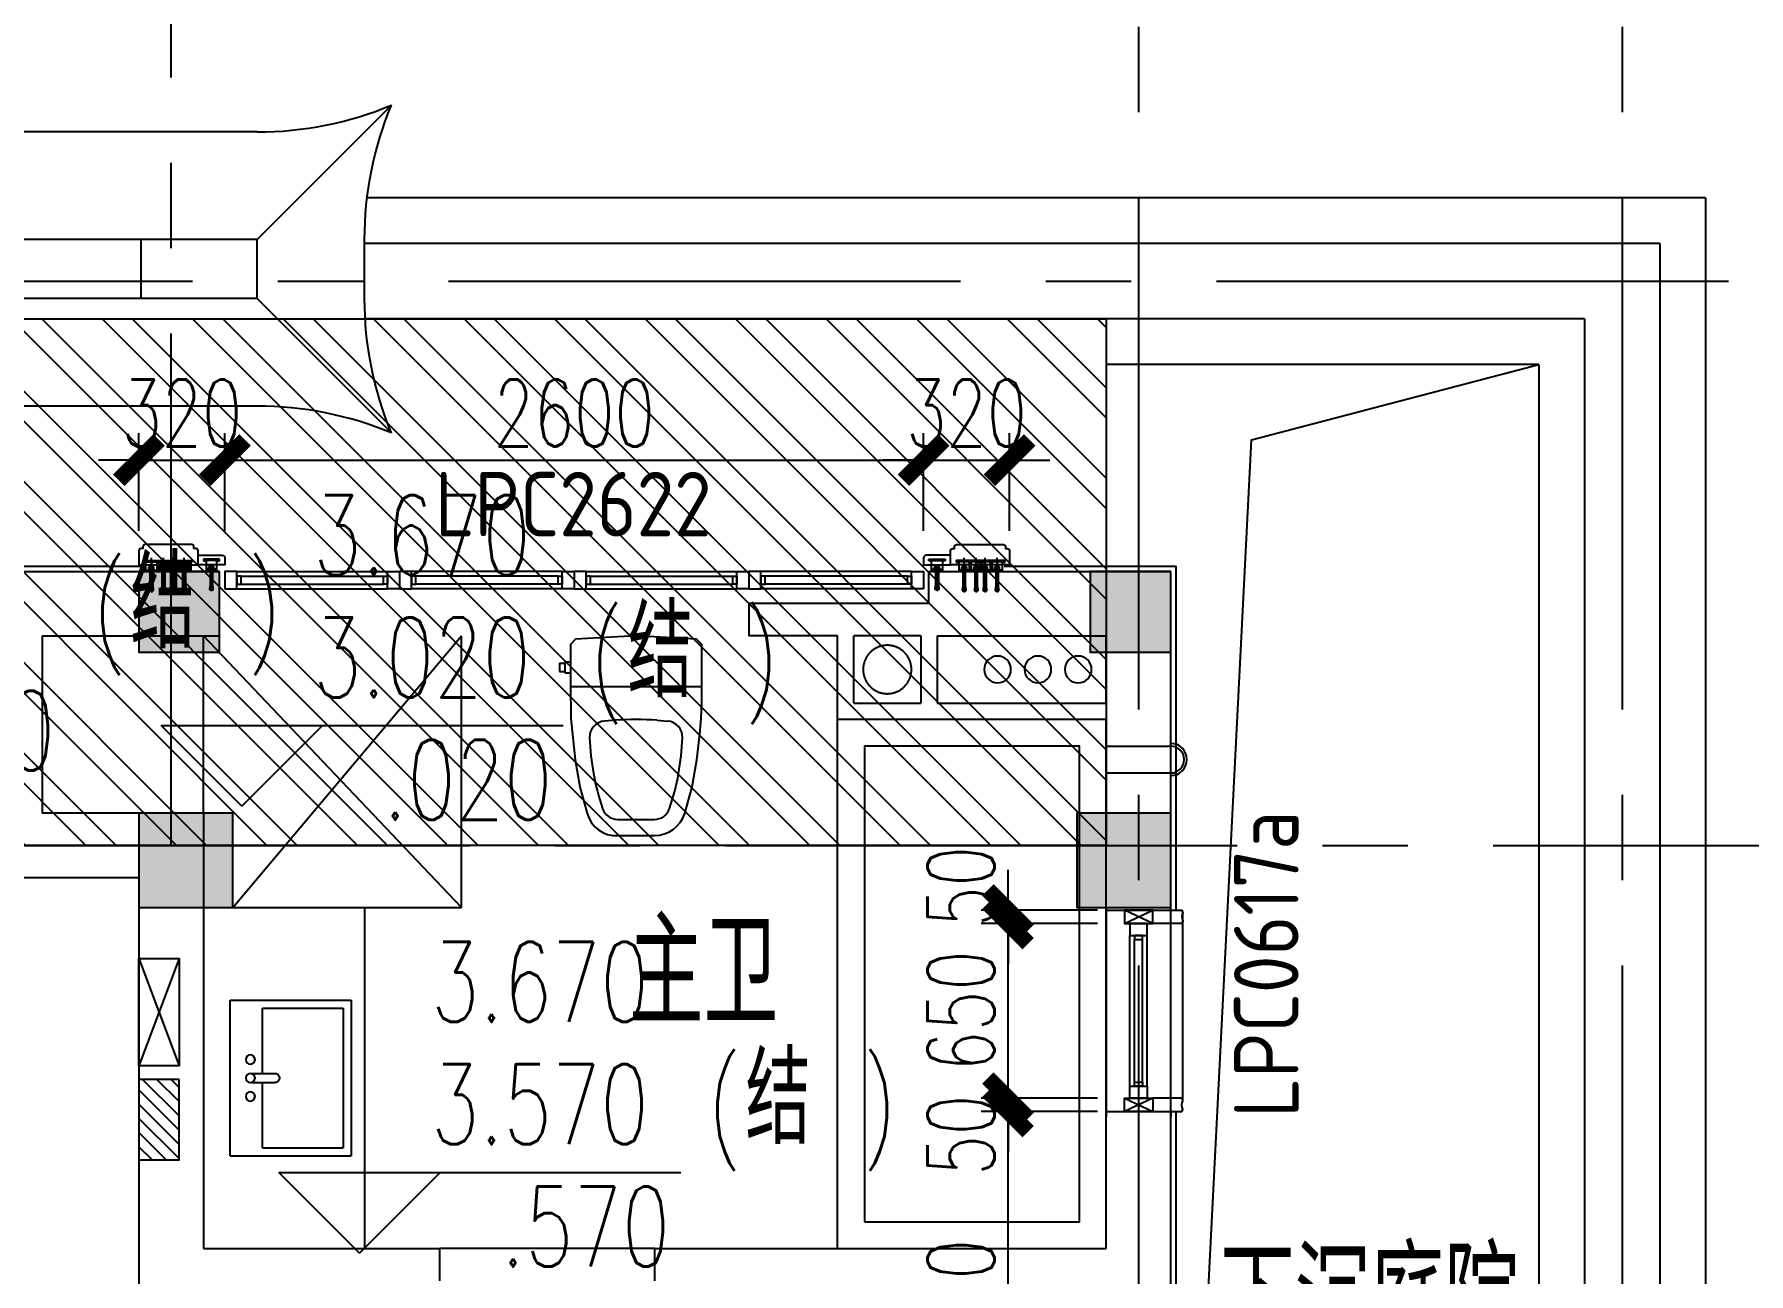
# Model space of a CAD drawing. Extents: x 296441 to 853063, y 459050 to 1117990.
# Drawn here: x 662189 to 668569, y 658476 to 663088 of the extents above; entities that cross this region are included whole.
import ezdxf
from ezdxf.enums import TextEntityAlignment as Align

# ---------------------------------------------------------------- set-up
doc = ezdxf.new("R2010")
doc.units = 0
doc.header["$LTSCALE"] = 1000
for name, pattern in [('14-GRID$0$CENTER2', [28.575, 19.05, -3.175, 3.175, -3.175]), ('5-GRID$0$CENTER2', [28.575, 19.05, -3.175, 3.175, -3.175]), ('CENTER', [50.8, 31.75, -6.35, 6.35, -6.35]), ('DASH', [0.35, 0.25, -0.1]), ('DOTE', [2.42, 2, -0.2, 0.02, -0.2]), ('E4-FL02$0$HIDDEN2', [4.7625, 3.175, -1.5875])]:
    doc.linetypes.add(name, pattern=pattern)
for name, color, linetype in [('0-COL-H1', 170, 'Continuous'), ('14-GRID$0$G-GRID', 9, '14-GRID$0$CENTER2'), ('5-GRID$0$G-GRID', 8, '5-GRID$0$CENTER2'), ('5PJ(配件)', 13, 'Continuous'), ('8XX(虚线)', 8, 'DASH'), ('D-TEXT-FL01-mi$0$A-WIND-IDEN', 33, 'Continuous'), ('DIM_ELEV', 3, 'Continuous'), ('DZ-TEXT-FL01$0$A-ROOM-IDEN', 4, 'Continuous'), ('E4-FL02$0$A-EQPM', 152, 'Continuous'), ('E4-FL02$0$A-FIXT', 162, 'Continuous'), ('E4-FL02$0$A-FLOR', 23, 'Continuous'), ('E4-FL02$0$A-HOLE', 211, 'Continuous'), ('E4-FL02$0$A-HOLE-ELEC', 224, 'Continuous'), ('E4-FL02$0$A-HOLE-MECH', 222, 'Continuous'), ('E4-FL02$0$A-OVLK', 140, 'Continuous'), ('E4-FL02$0$A-PLUM', 4, 'Continuous'), ('E4-FL02$0$A-SECT-WIND', 155, 'Continuous'), ('E4-FL02$0$A-SECT-WOOD', 17, 'Continuous'), ('E4-FL02$0$A-WALL-FNSH', 6, 'Continuous'), ('E4-FL02$0$AUDIT_I_171201172723-2', 140, 'Continuous'), ('E4-FL02$0$E-CHCK', 50, 'Continuous'), ('E4-FL02$0$G-XREF', 2, 'Continuous'), ('menchuangtao1$0$A-DETL-STONE', 42, 'Continuous'), ('menchuangtao1$0$A-WALL', 1, 'Continuous'), ('menchuangtao1$0$A_CUR_FRAME', 112, 'Continuous'), ('mentouS-2-RF$0$A-OVLK', 140, 'Continuous'), ('PUB_DIM', 3, 'Continuous'), ('PUB_TEXT', 7, 'Continuous'), ('WALL', 242, 'Continuous'), ('ZT0_默认图层-----PM、LM、DY、JD', 7, 'Continuous'), ('ZT1_Dim---标注---PM、LM、DY、JD', 252, 'Continuous'), ('ZT3_型材--铝断面-------------JD', 6, 'Continuous'), ('ZT3_辅材--五金件-------------JD', 13, 'Continuous'), ('卫生间降板', 251, 'Continuous')]:
    doc.layers.add(name, color=color, linetype=linetype)
doc.layers.add('mentouS-2-RF$0$A-ANNO-NPLT', color=215, linetype='Continuous', plot=False)
doc.styles.add('_TCH_DIM', font='SIMPLEX', dxfattribs={"bigfont": 'GBCBIG'})
doc.styles.add('mentouS-2-RF$0$CIVL-APMT TABLE$0$$0$GOA_03_黑体_1.00', font='simhei.ttf')
doc.styles.get("Standard").update_dxf_attribs({"font": 'gbenor.shx', "bigfont": 'gbcbig.shx'})
doc.styles.add('ZT-DIMSTYLE', font='ROMANS.shx', dxfattribs={"width": 0.7, "bigfont": 'CHINESE.shx'})
doc.styles.add('ZT_文字标注', font='ROMANS.shx', dxfattribs={"width": 0.7, "bigfont": '@1chinese.shx'})
doc.dimstyles.new('ZT-DIM100', dxfattribs={"dimscale": 100, "dimtxt": 2.5, "dimasz": 1.5, "dimexe": 1, "dimexo": 1, "dimgap": 0.5, "dimtad": 1, "dimdec": 0, "dimdsep": 46, "dimtxsty": 'ZT-DIMSTYLE', "dimblk": 'ARCHTICK', "dimcen": 2.5, "dimclrd": 175, "dimclre": 175, "dimclrt": 7, "dimazin": 2, "dimtfac": 1, "dimtix": 1, "dimtmove": 2, "dimatfit": 3, "dimfxl": 0, "dimarcsym": 0})

# ---------------------------------------------------------------- blocks, each defined once
blk = doc.blocks.new('HER32')
at = {"layer": 'DIM_ELEV'}
for p, q in [((854506.2, -556067.7), (854206.2, -555767.7)), ((854206.2, -555767.7), (855702.2, -555767.7)), ((854506.2, -556067.7), (854806.2, -555767.7)), ((854944.7, -557730.2), (854644.7, -557430.2)), ((854644.7, -557430.2), (856140.7, -557430.2)), ((854944.7, -557730.2), (855244.7, -557430.2))]:
    blk.add_line(p, q, dxfattribs=at)
at = {"layer": 'D-TEXT-FL01-mi$0$A-WIND-IDEN', "color": 2}
blk.add_text('LPC2622', height=240, dxfattribs=at).set_placement((855225.2, -555063.6))
blk.add_text('LPC0617a', height=240, rotation=90, dxfattribs=at).set_placement((858438.8, -557225.6))
at = {"layer": 'DZ-TEXT-FL01$0$A-ROOM-IDEN'}
for s, p in [('主卫', (855947.1, -556879.7)), ('下沉庭院', (858147.1, -558102.2))]:
    blk.add_text(s, height=385.82, dxfattribs=at).set_placement(p)
at = {"layer": 'PUB_TEXT', "style": '_TCH_DIM', "width": 0.705882}
for s, p in [('3.670', (854772.2, -555207.7)), ('(', (853952, -555480.2)), (')', (854527.7, -555480.2)), ('(', (855802.2, -555662.7)), (')', (856377.9, -555662.7)), ('3.020', (854772.2, -555662.7)), ('.020', (853182, -555935.2)), ('.020', (855032.2, -556117.7)), ('3.670', (855210.7, -556870.2)), ('(', (856240.7, -557325.2)), (')', (856816.5, -557325.2)), ('3.570', (855210.7, -557325.2)), ('.570', (855470.7, -557780.2))]:
    blk.add_text(s, height=297.5, dxfattribs=at).set_placement(p)
at = {"layer": 'PUB_TEXT', "style": '_TCH_DIM'}
for p in [(854092, -555480.2), (855942.2, -555662.7), (856380.7, -557325.2)]:
    blk.add_text('结', height=337.6, dxfattribs=at).set_placement(p)
blk = doc.blocks.new('mentouS-2-RF$0$YQB01222879')
at = {"layer": 'mentouS-2-RF$0$A-ANNO-NPLT'}
for p, q in [((0, 100), (0, -100)), ((-100, 0), (100, 0))]:
    blk.add_line(p, q, dxfattribs=at)
blk.add_circle((0, 0), 100, dxfattribs=at)
blk = doc.blocks.new('mentouS-2-RF$0$21xxxx')
at = {"layer": 'mentouS-2-RF$0$A-OVLK'}
for p, q in [((7830, -7135), (8330, -7635)), ((11370, -7135), (10870, -7635)), ((8328.6, -7235), (10871.5, -7235)), ((11270, -7235), (11270, -7235)), ((8330, -7635), (10870, -7635)), ((8330, -7635), (8330, -7855)), ((8761.3, -7635), (8761.3, -7855)), ((10438.8, -7635), (10438.8, -7855)), ((10870, -7635), (10870, -7855)), ((7830, -8355), (8330, -7855)), ((8330, -7855), (10870, -7855)), ((11370, -8355), (10870, -7855)), ((8328.6, -8255), (10871.5, -8255))]:
    blk.add_line(p, q, dxfattribs=at)
for points in [[(7830, -7135, -0.09902), (7930, -7635), (7930, -7855, -0.09902), (7830, -8355, 4.782625)], [(11370, -7135, 0.09902), (11270, -7635), (11270, -7855, 0.09902), (11370, -8355, -4.782625)]]:
    blk.add_lwpolyline(points, format="xyb", dxfattribs=at)
for centre, start, end in [((8330, -5935), 247.38014, 270), ((10870, -5935), 270, 292.61986), ((8330, -9555), 90, 112.61986), ((10870, -9555), 67.38014, 90)]:
    blk.add_arc(centre, 1300, start, end, dxfattribs=at)
blk = doc.blocks.new('mentouS-2-RF')
at = {"xscale": -1}
blk.add_blockref('mentouS-2-RF$0$21xxxx', (9600, 7680), dxfattribs=at)
at = {"layer": 'mentouS-2-RF$0$A-ANNO-NPLT', "xscale": -1}
blk.add_blockref('mentouS-2-RF$0$YQB01222879', (0, 0), dxfattribs=at)
at = {"layer": 'mentouS-2-RF$0$A-ANNO-NPLT', "style": 'mentouS-2-RF$0$CIVL-APMT TABLE$0$$0$GOA_03_黑体_1.00', "text_generation_flag": 6}
blk.add_text('2', height=273.1, rotation=180, dxfattribs=at).set_placement((-107.7, -550.2))
blk = doc.blocks.new('E4-FL02$0$321')
for p, q in [((-284.5, -102), (-284.5, -132)), ((-284.5, -102), (-264.5, -102)), ((-264.5, -97), (-244.5, -97)), ((-264.5, -97), (-264.5, -137)), ((-284.5, -132), (-264.5, -132)), ((-264.5, -137), (-244.5, -137)), ((-244.4, -188), (244.5, -188)), ((-77.4, -314), (-117.4, -317.1)), ((77.4, -314), (117.4, -317.1)), ((-68, -683), (68, -683))]:
    blk.add_line(p, q)
blk.add_lwpolyline([(225.6, -12), (0, 0), (-225.6, -12), (-244.5, -32), (-244.5, -178), (-242.8, -307.9), (-226.5, -461), (-209.3, -562.2), (-181.8, -661, 0.35122), (-68, -743), (68, -743, 0.322645), (181.8, -661), (209.3, -562.2), (226.5, -461), (237.7, -366.2), (242.8, -307.9), (244.5, -249.4), (244.5, -32)], format="xyb", close=True)
for centre, radius, start, end in [((-112.7, -376.9), 60, 94.44124, 182.13309), ((0, -1311), 1000, 85.55876, 94.44124), ((112.7, -376.9), 60, 357.86691, 85.55876), ((766.7, -344.2), 940, 182.13309, 198.47181), ((-766.7, -344.2), 940, 341.52819, 357.86691), ((-68, -623), 60, 198.47181, 270), ((68, -623), 60, 270, 341.52819)]:
    blk.add_arc(centre, radius, start, end)
blk = doc.blocks.new('E4-FL02$0$B1 PLAN 1$0$SDFGSDFGSD')
for p, q in [((63782.4, 91478.7), (63782.4, 91028.7)), ((64362.4, 91478.7), (63782.4, 91478.7)), ((64362.4, 91478.7), (64362.4, 91028.7)), ((63812.4, 91358.7), (63812.4, 91058.7)), ((64055.2, 91358.7), (63812.4, 91358.7)), ((64055.2, 91403.7), (64055.2, 91312.3)), ((64089.5, 91403.7), (64089.5, 91312.3)), ((64332.4, 91358.7), (64089.5, 91358.7)), ((64332.4, 91358.7), (64332.4, 91058.7)), ((63812.4, 91058.7), (64332.4, 91058.7)), ((63782.4, 91028.7), (64362.4, 91028.7))]:
    blk.add_line(p, q)
for centre in [(64003.8, 91403.7), (64072.4, 91403.7), (64141, 91403.7)]:
    blk.add_circle(centre, 17.1)
blk.add_arc((64072.4, 91312.3), 17.1, 180, 0)
blk = doc.blocks.new('menchuangtao1')
at = {"layer": 'menchuangtao1$0$A-DETL-STONE'}
blk.add_lwpolyline([(-10, -52.5), (-10, -159.2, -0.471625), (-15, -162.1, -0.528396), (-19.5, -164.7, 0.241692), (-50.5, -164.7, -0.528396), (-55, -162.1, -0.471625), (-60, -159.2), (-60, -52.5)], format="xyb", close=True, dxfattribs=at)
at = {"layer": 'menchuangtao1$0$A-WALL'}
for p, q in [((-10, 120), (-10, -120)), ((-10, 120), (10, 120)), ((-10, -120), (10, -120))]:
    blk.add_line(p, q, dxfattribs=at)
at = {"layer": 'menchuangtao1$0$A_CUR_FRAME'}
for p, q in [((-60, -52.5), (-10, 52.5)), ((-60, 52.5), (-10, -52.5))]:
    blk.add_line(p, q, dxfattribs=at)
blk.add_lwpolyline([(-10, -52.5), (-10, 52.5), (-60, 52.5), (-60, -52.5)], close=True, dxfattribs=at)
blk = doc.blocks.new('*U434')
at = {"layer": 'E4-FL02$0$A-SECT-WIND'}
for p, q in [((45, 32.5), (605, 32.5)), ((60, 15), (590, 15)), ((45, -32.5), (605, -32.5)), ((60, -15), (590, -15))]:
    blk.add_line(p, q, dxfattribs=at)
at = {"layer": 'E4-FL02$0$A-SECT-WOOD'}
for points in [[(0, 32.5), (45, 32.5), (45, -32.5), (0, -32.5)], [(60, 15), (60, -15), (45, -15), (45, 15)], [(590, 15), (590, -15), (605, -15), (605, 15)], [(650, 32.5), (605, 32.5), (605, -32.5), (650, -32.5)]]:
    blk.add_lwpolyline(points, close=True, dxfattribs=at)
blk = doc.blocks.new('E4-FL02$0$qiangdian')
at = {"layer": 'E4-FL02$0$A-HOLE-ELEC'}
for points in [[(-150, 0), (-150, 400), (0, 400), (0, 0), (-150, 0)], [(0, 400), (-150, 0)], [(-150, 400), (0, 0)]]:
    blk.add_lwpolyline(points, dxfattribs=at)
blk = doc.blocks.new('E4-FL02$0$C-PLAN-FL01$0$ruodianxiang')
at = {"layer": 'E4-FL02$0$A-HOLE-ELEC'}
h = blk.add_hatch(dxfattribs=at)
h.set_pattern_fill('ANSI31', color=256, scale=300, style=0)
h.set_pattern_definition([(45, (-3606.504, -5200), (-26.5165, 26.5165), [])])
h.paths.add_polyline_path([(0, 300), (150, 300), (150, 0), (0, 0)])
blk.add_lwpolyline([(0, 300), (150, 300), (150, 0), (0, 0), (0, 300)], dxfattribs=at)
blk = doc.blocks.new('E4-FL02$0$$0$Da-PLAN-FL02$0$qiuxingfengmao')
for p, q in [((0, 100), (240, 100)), ((0, 0), (240, 0))]:
    blk.add_line(p, q)
for radius in [60, 50]:
    blk.add_arc((240, 50), radius, 270, 90)
blk = doc.blocks.new('ZT_钢膨胀螺栓_M10X95')
at = {"layer": 'ZT3_辅材--五金件-------------JD', "color": 1, "linetype": 'DOTE', "ltscale": 5}
blk.add_line((-27, 0), (82, 0), dxfattribs=at)
at = {"layer": 'ZT3_辅材--五金件-------------JD'}
for p, q in [((-17.5, 5), (-19, 3.5)), ((-19, -3.5), (-19, 3.5)), ((-13, 4.2), (-18.2, 4.2)), ((-13, 5), (-17.5, 5)), ((-17.5, 5), (-17.5, -5)), ((-16, 5), (-16, -5)), ((-14.5, 5), (-14.5, -5)), ((-13, -6.9), (-13, 6.9)), ((-4.6, 9.2), (-12.5, 9.2)), ((-4.6, 4.6), (-12.5, 4.6)), ((-4.6, -9.2), (-4.6, 9.2)), ((-2, 0.7), (-4.6, -0.2)), ((-2, 0), (-4.6, -0.9)), ((0, 5), (55, 5)), ((55, 5), (55, -5)), ((57.1, 4.1), (55, 4.1)), ((57.1, 1), (55, 1)), ((57.1, 5), (72.4, 7)), ((57.1, -5), (57.1, 5)), ((72.4, 0.4), (60.5, 0.4)), ((72.4, 7), (72.4, 0.4)), ((72.4, 6.5), (74.9, 6.9)), ((76, 5.9), (76, -5.9)), ((-17.5, -5), (-19, -3.5)), ((-13, -4.2), (-18.2, -4.2)), ((-13, -5), (-17.5, -5)), ((-4.6, -4.6), (-12.5, -4.6)), ((-4.6, -9.2), (-12.5, -9.2)), ((55, -5), (0, -5)), ((57.1, -1), (55, -1)), ((57.1, -4.1), (55, -4.1)), ((72.4, -7), (57.1, -5)), ((60.5, -0.4), (72.4, -0.4)), ((72.4, -0.4), (72.4, -7)), ((74.9, -6.9), (72.4, -6.5))]:
    blk.add_line(p, q, dxfattribs=at)
for centre, radius, start, end in [((-7.4, 6.9), 5.58, 155.5673, 204.4327), ((8.6, 0), 21.6, 167.64322, 192.35678), ((59.6, 0), 1.04, 23.57818, 336.42183), ((75, 5.9), 1, 0, 97.41201), ((-7.4, -6.9), 5.58, 155.5673, 204.4327), ((75, -5.9), 1, 262.58799, 0)]:
    blk.add_arc(centre, radius, start, end, dxfattribs=at)
at = {"layer": 'Defpoints', "color": 250, "style": 'ZT_文字标注', "width": 0.7}
for s, p in [('M10', (-9, 7.2)), ('95', (-9, -6.2))]:
    blk.add_text(s, height=1.5, rotation=90, dxfattribs=at).set_placement(p, align=Align.MIDDLE)
blk = doc.blocks.new('*U2473')
at = {"layer": 'ZT3_辅材--五金件-------------JD', "rotation": 270}
blk.add_blockref('ZT_钢膨胀螺栓_M10X95', (0, 0), dxfattribs=at)
blk = doc.blocks.new('L形挂件')
at = {"layer": '8XX(虚线)', "ltscale": 25}
h = blk.add_hatch(dxfattribs=at)
h.set_pattern_fill('AR-SAND', color=256, scale=0.05, style=0)
h.set_pattern_definition([(52.5, (-25.0006, -59.7017), (2.44707, -0.08), [0, -1.9304, 0, -2.159, 0, -2.06375]), (82.5, (-25.0006, -59.7017), (3.58413, 2.24762), [0, -1.0414, 0, -1.7399, 0, -0.66675]), (122.5, (-25.0006, -61.2638), (0.00719, 3.95496), [0, -0.635, 0, -2.286, 0, -2.9845]), (132.5, (-25.0006, -61.2638), (1.11465, 3.81778), [0, -0.3175, 0, -1.4986, 0, -1.7145])])
edge = h.paths.add_edge_path()
edge.add_line((-34, -29.7), (-41, -29.7))
edge.add_line((-41, -29.7), (-41, -59.7))
edge.add_line((-41, -59.7), (-39.5, -59.7))
edge.add_line((-39.5, -59.7), (-39.5, -40.9))
edge.add_arc((-38.3, -40.9), 1.2, 90, 180, ccw=False)
edge.add_line((-38.3, -39.7), (-34, -39.7))
edge.add_line((-34, -39.7), (-34, -29.7))
edge = h.paths.add_edge_path()
edge.add_line((-41, -89.7), (-34, -89.7))
edge.add_line((-34, -89.7), (-34, -79.7))
edge.add_line((-34, -79.7), (-38.3, -79.7))
edge.add_arc((-38.3, -78.5), 1.2, -180, -90, ccw=False)
edge.add_line((-39.5, -78.5), (-39.5, -59.7))
edge.add_line((-39.5, -59.7), (-41, -59.7))
edge.add_line((-41, -59.7), (-41, -89.7))
h = blk.add_hatch(dxfattribs=at)
h.set_pattern_fill('AR-SAND', color=256, scale=0.05, angle=180, style=0)
h.set_pattern_definition([(52.5, (-25.0006, -104.7017), (2.44707, -0.08), [0, -1.9304, 0, -2.159, 0, -2.06375]), (82.5, (-25.0006, -104.7017), (3.58413, 2.24762), [0, -1.0414, 0, -1.7399, 0, -0.66675]), (122.5, (-25.0006, -106.2638), (0.00719, 3.95496), [0, -0.635, 0, -2.286, 0, -2.9845]), (132.5, (-25.0006, -106.2638), (1.11465, 3.81778), [0, -0.3175, 0, -1.4986, 0, -1.7145])])
edge = h.paths.add_edge_path()
edge.add_line((-41, -134.7), (-34, -134.7))
edge.add_line((-34, -134.7), (-34, -124.7))
edge.add_line((-34, -124.7), (-38.3, -124.7))
edge.add_arc((-38.3, -123.5), 1.2, -180, -90, ccw=False)
edge.add_line((-39.5, -123.5), (-39.5, -104.7))
edge.add_line((-39.5, -104.7), (-41, -104.7))
edge.add_line((-41, -104.7), (-41, -134.7))
edge = h.paths.add_edge_path()
edge.add_line((-34, -74.7), (-41, -74.7))
edge.add_line((-41, -74.7), (-41, -104.7))
edge.add_line((-41, -104.7), (-39.5, -104.7))
edge.add_line((-39.5, -104.7), (-39.5, -85.9))
edge.add_arc((-38.3, -85.9), 1.2, 90, 180, ccw=False)
edge.add_line((-38.3, -84.7), (-34, -84.7))
edge.add_line((-34, -84.7), (-34, -74.7))
at = {"color": 1, "linetype": 'CENTER', "ltscale": 10}
for p, q in [((40, -59.7), (-50, -59.7)), ((40, -59.7), (-50, -59.7)), ((40, -104.7), (-50, -104.7)), ((40, -104.7), (-50, -104.7))]:
    blk.add_line(p, q, dxfattribs=at)
at = {"color": 8}
for p, q in [((-41, -29.7), (-34, -29.7)), ((-41, -74.7), (-34, -74.7))]:
    blk.add_line(p, q, dxfattribs=at)
at = {"layer": '5PJ(配件)'}
for p, q in [((-4, -79.7), (-4, -39.7)), ((-39.5, -110.9), (-39.5, -85.9)), ((-39.5, -123.5), (-39.5, -110.9)), ((-38.3, -84.7), (-25, -84.7)), ((-25, -124.7), (-38.3, -124.7)), ((-35.5, -124.7), (-35.5, -84.7))]:
    blk.add_line(p, q, dxfattribs=at)
for points in [[(-25, -39.7), (0, -39.7)], [(0, -40.1), (0, -79.7), (-25, -79.7)], [(-25, -84.7), (0, -84.7), (0, -124.7)], [(0, -124.7), (-25, -124.7)]]:
    blk.add_lwpolyline(points, dxfattribs=at)
for centre, start, end in [((-38.3, -85.9), 90, 180), ((-38.3, -123.5), 180, 270)]:
    blk.add_arc(centre, 1.2, start, end, dxfattribs=at)
at = {"layer": '8XX(虚线)', "ltscale": 25}
for p, q in [((-41, -89.7), (-41, -29.7)), ((-34, -29.7), (-34, -39.7)), ((-41, -134.7), (-41, -74.7)), ((-34, -89.7), (-41, -89.7)), ((-34, -74.7), (-34, -84.7)), ((-34, -79.7), (-34, -89.7)), ((-34, -124.7), (-34, -134.7)), ((-34, -134.7), (-41, -134.7))]:
    blk.add_line(p, q, dxfattribs=at)
at = {"layer": '8XX(虚线)', "linetype": 'Continuous', "ltscale": 25}
for p, q in [((-39.5, -65.9), (-39.5, -40.9)), ((-38.3, -39.7), (-25, -39.7)), ((-35.5, -79.7), (-35.5, -39.7)), ((-39.5, -78.5), (-39.5, -65.9)), ((-25, -79.7), (-38.3, -79.7))]:
    blk.add_line(p, q, dxfattribs=at)
at = {"layer": '8XX(虚线)', "linetype": 'DASH', "ltscale": 25}
blk.add_line((-4, -124.7), (-4, -84.7), dxfattribs=at)
for centre, start, end in [((-38.3, -40.9), 90, 180), ((-38.3, -78.5), 180, 270)]:
    blk.add_arc(centre, 1.2, start, end, dxfattribs=at)
at = {"layer": 'ZT3_辅材--五金件-------------JD', "rotation": 90}
for p in [(-4, -59.7), (-4, -104.7)]:
    blk.add_blockref('*U2473', p, dxfattribs=at)
blk = doc.blocks.new('20180521.08271243')
at = {"layer": '8XX(虚线)', "ltscale": 25}
h = blk.add_hatch(dxfattribs=at)
h.set_pattern_fill('AR-SAND', color=256, scale=0.05, angle=360, style=0)
h.set_pattern_definition([(232.5, (-292719.11, -161804.6666), (-2.447066187, 0.080001565), [0, -1.9304, 0, -2.159, 0, -2.06375]), (262.5, (-292719.11, -161804.6666), (-3.584125503, -2.247616416), [0, -1.0414, 0, -1.7399, 0, -0.66675]), (302.5, (-292719.11, -161803.1045), (-0.007185923, -3.954961851), [0, -0.635, 0, -2.286, 0, -2.9845]), (312.5, (-292719.11, -161803.1045), (-1.114646616, -3.817782262), [0, -0.3175, 0, -1.4986, 0, -1.7145])])
edge = h.paths.add_edge_path()
edge.add_line((30, 36), (30, 29))
edge.add_line((30, 29), (20, 29))
edge.add_line((20, 29), (20, 33.3))
edge.add_arc((18.8, 33.3), 1.2, 360, 450)
edge.add_line((18.8, 34.5), (0, 34.5))
edge.add_line((0, 34.5), (0, 36))
edge.add_line((0, 36), (30, 36))
edge = h.paths.add_edge_path()
edge.add_line((-30, 29), (-30, 36))
edge.add_line((-30, 36), (0, 36))
edge.add_line((0, 36), (0, 34.5))
edge.add_line((0, 34.5), (-18.8, 34.5))
edge.add_arc((-18.8, 33.3), 1.2, 90, 180)
edge.add_line((-20, 33.3), (-20, 29))
edge.add_line((-20, 29), (-30, 29))
at = {"color": 8}
blk.add_line((-30, 36, 0), (-30, 29, 0), dxfattribs=at)
at = {"color": 1, "linetype": 'CENTER', "ltscale": 10}
blk.add_line((0, -50), (0, 9.5), dxfattribs=at)
blk.add_line((0, -50), (0, 9.5), dxfattribs=at)
at = {"layer": '5PJ(配件)'}
for p, q in [((-20, 33.3, 0), (-20, 30, 0)), ((20, 30.5, 0), (-20, 30.5, 0)), ((6.2, 34.5, 0), (-18.8, 34.5, 0)), ((18.8, 34.5, 0), (6.2, 34.5, 0)), ((20, 30, 0), (20, 33.3, 0)), ((20, -2), (-20, -2)), ((20, -6), (-20, -6))]:
    blk.add_line(p, q, dxfattribs=at)
for points in [[(-20, 30), (-20, -10), (20, -10)], [(20, -10), (20, 30)]]:
    blk.add_lwpolyline(points, dxfattribs=at)
for centre, start, end in [((-18.8, 33.3, 0), 90, 180), ((18.8, 33.3, 0), 0, 90)]:
    blk.add_arc(centre, 1.2, start, end, dxfattribs=at)
at = {"layer": '8XX(虚线)', "ltscale": 25}
for p, q in [((30, 36, 0), (-30, 36, 0)), ((-30, 29, 0), (-20, 29, 0)), ((-25, 29, 0), (-20, 29, 0)), ((20, 29, 0), (30, 29, 0)), ((30, 29, 0), (30, 36, 0))]:
    blk.add_line(p, q, dxfattribs=at)
at = {"layer": 'ZT3_辅材--五金件-------------JD'}
for p, q in [((-9.2, 2.6), (-9.2, 7.5)), ((9.2, 2.6), (-9.2, 2.6)), ((6.9, 8), (-6.9, 8)), ((-5, 8), (-5, 9.5)), ((-5, 9.5), (5, 9.5)), ((-4.6, 2.6), (-4.6, 7.5)), ((-4.3, 8), (-4.3, 9.5)), ((-0.7, 0), (0.2, 2.6)), ((0, 0), (0.9, 2.6)), ((4.2, 8), (4.2, 9.5)), ((4.6, 2.6), (4.6, 7.5)), ((5, 8), (5, 9.5)), ((9.2, 2.6), (9.2, 7.5)), ((-5, -59.1), (-7, -74.4)), ((-5, -2), (-5, -57)), ((-5, -57), (5, -57)), ((5, -59.1), (-5, -59.1)), ((-4.1, -59.1), (-4.1, -57)), ((-1, -59.1), (-1, -57)), ((-0.4, -74.4), (-0.4, -62.5)), ((0.4, -62.5), (0.4, -74.4)), ((1, -59.1), (1, -57)), ((4.1, -59.1), (4.1, -57)), ((5, -57), (5, -2)), ((7, -74.4), (5, -59.1)), ((-7, -74.4), (-0.4, -74.4)), ((-6.5, -74.4), (-6.9, -76.9)), ((-5.9, -78), (5.9, -78)), ((0.4, -74.4), (7, -74.4)), ((6.9, -76.9), (6.5, -74.4))]:
    blk.add_line(p, q, dxfattribs=at)
at = {"layer": 'ZT3_辅材--五金件-------------JD', "color": 1, "linetype": 'DOTE', "ltscale": 5}
blk.add_line((0, 9.5), (0, -84), dxfattribs=at)
at = {"layer": 'ZT3_辅材--五金件-------------JD'}
for centre, radius, start, end in [((-6.9, 2.4), 5.58, 65.5673, 114.4327), ((0, -13.6), 21.6, 77.64322, 102.35678), ((6.9, 2.4), 5.58, 65.5673, 114.4327), ((0, -61.6), 1.04, 293.57817, 246.42182), ((-5.9, -77), 1, 172.58799, 270), ((5.9, -77), 1, 270, 7.41201)]:
    blk.add_arc(centre, radius, start, end, dxfattribs=at)
at = {"layer": 'Defpoints', "color": 250, "style": 'ZT_文字标注', "text_generation_flag": 4, "width": 0.7}
for s, p in [('M10', (-7.2, 7)), ('95', (6.2, 7))]:
    blk.add_text(s, height=1.5, rotation=180, dxfattribs=at).set_placement(p, align=Align.MIDDLE)
blk = doc.blocks.new('20191017190147')
at = {"layer": 'ZT3_型材--铝断面-------------JD', "ltscale": 0.02}
blk.add_lwpolyline([(-80, -25), (-80, -77, -0.414214), (-88, -85), (-95, -85), (-95, -92, -0.414214), (-103, -100), (-245, -100), (-277, -100, -0.414214), (-285, -92), (-285, -85), (-292, -85, -0.414214), (-300, -77), (-300, -25), (-80, -25)], format="xyb", dxfattribs=at)
at = {"layer": 'ZT3_型材--铝断面-------------JD', "ltscale": 0.02, "elevation": 0}
blk.add_lwpolyline([(-80, -25), (-80, -60), (10, -60, 0.414214), (20, -50), (20, -25)], format="xyb", close=True, dxfattribs=at)
at = {"layer": 'ZT0_默认图层-----PM、LM、DY、JD', "ltscale": 10, "xscale": -1, "rotation": 180}
blk.add_blockref('20180521.08271243', (-30, -10), dxfattribs=at)
at = {"layer": 'ZT1_Dim---标注---PM、LM、DY、JD', "ltscale": 10, "xscale": -1, "rotation": 270}
for p in [(-148.9, 0), (-71.5, 0)]:
    blk.add_blockref('L形挂件', p, dxfattribs=at)
blk = doc.blocks.new('EWRV')
at = {"layer": '卫生间降板'}
h = blk.add_hatch(dxfattribs=at)
h.set_pattern_fill('ANSI32', color=256, scale=50)
h.set_pattern_definition([(45, (238651.85, 796433.67), (-168.379802, 168.379802), []), (45, (238764.1, 796433.67), (-168.379802, 168.379802), [])])
h.paths.add_polyline_path([(1752361.8, 631053.7), (1744821.8, 631053.7), (1744821.8, 629093.7), (1752361.8, 629093.7)])
at = {"layer": '5-GRID$0$G-GRID'}
blk.add_lwpolyline([(1752361.8, 631053.7), (1744821.8, 631053.7), (1744821.8, 629093.7), (1752361.8, 629093.7)], close=True, dxfattribs=at)
at = {"layer": 'E4-FL02$0$A-EQPM', "linetype": 'E4-FL02$0$HIDDEN2'}
blk.add_circle((1745636.8, 629748.7), 90, dxfattribs=at)
at = {"layer": 'E4-FL02$0$A-FIXT'}
for p, q in [((1747221.8, 628863.7), (1747221.8, 629873.7)), ((1747221.8, 628863.7), (1748181.8, 629873.7)), ((1748071.8, 628863.7), (1747221.8, 629873.7)), ((1748181.8, 629213.7), (1748181.8, 629873.7)), ((1745821.8, 627593.7), (1745821.8, 629563.7)), ((1748421.8, 628863.7), (1747221.8, 628863.7)), ((1747581.8, 628863.7), (1747581.8, 627593.7))]:
    blk.add_line(p, q, dxfattribs=at)
blk.add_lwpolyline([(1745721.8, 627693.7), (1744921.8, 627693.7), (1744921.8, 629463.7), (1745721.8, 629463.7)], close=True, dxfattribs=at)
at = {"layer": 'E4-FL02$0$A-FLOR'}
blk.add_line((1746501.8, 627593.7), (1747301.8, 627593.7), dxfattribs=at)
at = {"layer": 'E4-FL02$0$A-OVLK'}
for p, q in [((1744821.8, 628863.7), (1744821.8, 628093.7)), ((1744536.8, 628145.6), (1744536.8, 628845.6))]:
    blk.add_line(p, q, dxfattribs=at)
at = {"layer": 'E4-FL02$0$A-PLUM'}
for centre in [(1744926.5, 629748.7), (1745076.5, 629748.7), (1745226.5, 629748.7)]:
    blk.add_circle(centre, 50, dxfattribs=at)
at = {"layer": 'E4-FL02$0$A-WALL-FNSH'}
for p, q in [((1744561.8, 628853.7), (1744561.8, 630133.7)), ((1745201.8, 630133.7), (1744561.8, 630133.7)), ((1749041.8, 630133.7), (1748401.8, 630133.7)), ((1744561.8, 626553.7), (1744561.8, 628103.7))]:
    blk.add_line(p, q, dxfattribs=at)
at = {"layer": 'WALL'}
for p, q in [((1745481.8, 630113.7), (1744581.8, 630113.7)), ((1744581.8, 629593.7), (1744581.8, 630113.7)), ((1745481.8, 629993.7), (1745481.8, 630113.7)), ((1745481.8, 630113.7), (1745481.8, 630113.7)), ((1748501.8, 630113.7), (1748121.8, 630113.7)), ((1748121.8, 629873.7), (1748121.8, 630113.7)), ((1749021.8, 630113.7), (1748501.8, 630113.7)), ((1745481.8, 629993.7), (1745791.8, 629993.7)), ((1745791.8, 629993.7), (1746151.8, 629993.7)), ((1746151.8, 629993.7), (1746151.8, 629873.7)), ((1745451.8, 629873.7), (1744821.8, 629873.7)), ((1744821.8, 629623.7), (1744821.8, 629873.7)), ((1745451.8, 629873.7), (1745451.8, 629623.7)), ((1745511.8, 629873.7), (1745511.8, 629623.7)), ((1745511.8, 629873.7), (1745761.8, 629873.7)), ((1745761.8, 629623.7), (1745761.8, 629873.7)), ((1745821.8, 629563.7), (1745821.8, 629873.7)), ((1745821.8, 629873.7), (1746151.8, 629873.7)), ((1748781.8, 629873.7), (1748121.8, 629873.7)), ((1748781.8, 629873.7), (1748531.8, 629873.7)), ((1748781.8, 629873.7), (1748781.8, 629213.7)), ((1745451.8, 629623.7), (1744821.8, 629623.7)), ((1745761.8, 629623.7), (1745511.8, 629623.7)), ((1744581.8, 627533.7), (1744581.8, 629593.7)), ((1744821.8, 627593.7), (1744821.8, 629563.7)), ((1745481.8, 629563.7), (1744821.8, 629563.7)), ((1745821.8, 629563.7), (1745481.8, 629563.7)), ((1748181.8, 629213.7), (1748781.8, 629213.7)), ((1748181.8, 629213.7), (1748181.8, 627593.7)), ((1748531.8, 629213.7), (1748781.8, 629213.7)), ((1748421.8, 628973.7), (1748501.8, 628973.7)), ((1748421.8, 628973.7), (1748421.8, 627533.7)), ((1748501.8, 628973.7), (1748901.8, 628973.7)), ((1746501.8, 627593.7), (1744821.8, 627593.7)), ((1746501.8, 627473.7), (1746501.8, 627593.7)), ((1748181.8, 627593.7), (1747301.8, 627593.7)), ((1747301.8, 627473.7), (1747301.8, 627593.7)), ((1744581.8, 626553.7), (1744581.8, 627533.7)), ((1748421.8, 627533.7), (1748421.8, 627373.7))]:
    blk.add_line(p, q, dxfattribs=at)
at = {"ltscale": 20, "xscale": -1, "rotation": 180}
blk.add_blockref('20191017190147', (1745481.8, 630113.7), dxfattribs=at)
at = {"ltscale": 20, "rotation": 180}
blk.add_blockref('20191017190147', (1748121.8, 630113.7, 0), dxfattribs=at)
at = {"extrusion": (0, 0, -1), "zscale": -1, "rotation": 90}
blk.add_blockref('*U434', (-1744701.8, 628153.7), dxfattribs=at)
at = {"layer": 'E4-FL02$0$A-FIXT', "extrusion": (0, 0, -1), "zscale": -1}
blk.add_blockref('E4-FL02$0$321', (-1746571.8, 629873.7), dxfattribs=at)
at = {"layer": 'E4-FL02$0$A-FIXT', "rotation": 270}
blk.add_blockref('E4-FL02$0$B1 PLAN 1$0$SDFGSDFGSD', (1656603.1, 692301.1), dxfattribs=at)
at = {"layer": 'E4-FL02$0$A-HOLE-ELEC'}
blk.add_blockref('E4-FL02$0$C-PLAN-FL01$0$ruodianxiang', (1748271.8, 627923.7), dxfattribs=at)
at = {"layer": 'E4-FL02$0$A-HOLE-MECH', "extrusion": (0, 0, -1), "zscale": -1}
blk.add_blockref('E4-FL02$0$$0$Da-PLAN-FL02$0$qiuxingfengmao', (-1744821.8, 629363.7), dxfattribs=at)
at = {"layer": 'E4-FL02$0$E-CHCK', "extrusion": (0, 0, -1), "zscale": -1}
blk.add_blockref('E4-FL02$0$qiangdian', (-1748271.8, 628273.7), dxfattribs=at)
at = {"layer": 'E4-FL02$0$G-XREF'}
for name, p, rotation in [('mentouS-2-RF', (1749251.8, 631173.7), 180), ('*U434', (1746801.8, 630081.2), 180), ('*U434', (1748101.8, 630081.2), 180), ('menchuangtao1', (1744701.8, 628093.7), 270)]:
    blk.add_blockref(name, p, dxfattribs=dict(at, rotation=rotation))
at = {"layer": 'E4-FL02$0$G-XREF', "extrusion": (0, 0, -1), "zscale": -1}
for name, p, rotation in [('*U434', (-1745501.8, 630081.2), 180), ('*U434', (-1746801.8, 630081.2), 180), ('menchuangtao1', (-1744701.8, 628863.7), 90)]:
    blk.add_blockref(name, p, dxfattribs=dict(at, rotation=rotation))
blk = doc.blocks.new('_ArchTick')
at = {"color": 0, "linetype": 'ByBlock', "const_width": 0.4}
blk.add_lwpolyline([(-0.5, -0.5), (0.5, 0.5)], dxfattribs=at)
blk = doc.blocks.new('*D1142')
at = {"layer": 'Defpoints', "color": 0, "ltscale": 1000, "transparency": 16777216}
for p in [(665812.8, 659829.5), (666246, 659829.5), (666246, 659779.5)]:
    blk.add_point(p, dxfattribs=at)
at = {"layer": 'ZT1_Dim---标注---PM、LM、DY、JD', "color": 175, "linetype": 'ByBlock', "lineweight": -2, "ltscale": 1000, "transparency": 16777216}
for p, q in [((665812.8, 659829.5), (665812.8, 659979.5)), ((666146, 659829.5), (665712.8, 659829.5)), ((665812.8, 659779.5), (665812.8, 659829.5)), ((666146, 659779.5), (665712.8, 659779.5)), ((665812.8, 659779.5), (665812.8, 659629.5))]:
    blk.add_line(p, q, dxfattribs=at)
at = {"layer": 'ZT1_Dim---标注---PM、LM、DY、JD', "color": 175, "lineweight": -2, "ltscale": 1000, "transparency": 16777216, "xscale": 150, "yscale": 150, "zscale": 150}
for p, rotation in [((665812.8, 659829.5), 270), ((665812.8, 659779.5), 90)]:
    blk.add_blockref('_ArchTick', p, dxfattribs=dict(at, rotation=rotation))
at = {"layer": 'ZT1_Dim---标注---PM、LM、DY、JD', "color": 7, "ltscale": 1000, "transparency": 16777216, "insert": (665637.8, 659917), "char_height": 250, "attachment_point": 5, "rotation": 90, "style": 'ZT-DIMSTYLE'}
blk.add_mtext('50', dxfattribs=at)
blk = doc.blocks.new('*D1143')
at = {"layer": 'Defpoints', "color": 0, "ltscale": 1000, "transparency": 16777216}
for p in [(665812.8, 659779.5), (666246, 659779.5), (666246, 659129.5)]:
    blk.add_point(p, dxfattribs=at)
at = {"layer": 'ZT1_Dim---标注---PM、LM、DY、JD', "color": 175, "linetype": 'ByBlock', "lineweight": -2, "ltscale": 1000, "transparency": 16777216}
for p, q in [((666146, 659779.5), (665712.8, 659779.5)), ((665812.8, 659129.5), (665812.8, 659779.5)), ((666146, 659129.5), (665712.8, 659129.5))]:
    blk.add_line(p, q, dxfattribs=at)
at = {"layer": 'ZT1_Dim---标注---PM、LM、DY、JD', "color": 175, "lineweight": -2, "ltscale": 1000, "transparency": 16777216, "xscale": 150, "yscale": 150, "zscale": 150}
for p, rotation in [((665812.8, 659779.5), 90), ((665812.8, 659129.5), 270)]:
    blk.add_blockref('_ArchTick', p, dxfattribs=dict(at, rotation=rotation))
at = {"layer": 'ZT1_Dim---标注---PM、LM、DY、JD', "color": 7, "ltscale": 1000, "transparency": 16777216, "insert": (665637.8, 659454.5), "char_height": 250, "attachment_point": 5, "rotation": 90, "style": 'ZT-DIMSTYLE'}
blk.add_mtext('650', dxfattribs=at)
blk = doc.blocks.new('*D1144')
at = {"layer": 'Defpoints', "color": 0, "ltscale": 1000, "transparency": 16777216}
for p in [(665812.8, 659129.5), (666246, 659129.5), (666246, 659079.5)]:
    blk.add_point(p, dxfattribs=at)
at = {"layer": 'ZT1_Dim---标注---PM、LM、DY、JD', "color": 175, "linetype": 'ByBlock', "lineweight": -2, "ltscale": 1000, "transparency": 16777216}
for p, q in [((665812.8, 659129.5), (665812.8, 659279.5)), ((666146, 659129.5), (665712.8, 659129.5)), ((665812.8, 659079.5), (665812.8, 659129.5)), ((666146, 659079.5), (665712.8, 659079.5)), ((665812.8, 659079.5), (665812.8, 658929.5))]:
    blk.add_line(p, q, dxfattribs=at)
at = {"layer": 'ZT1_Dim---标注---PM、LM、DY、JD', "color": 175, "lineweight": -2, "ltscale": 1000, "transparency": 16777216, "xscale": 150, "yscale": 150, "zscale": 150}
for p, rotation in [((665812.8, 659129.5), 270), ((665812.8, 659079.5), 90)]:
    blk.add_blockref('_ArchTick', p, dxfattribs=dict(at, rotation=rotation))
at = {"layer": 'ZT1_Dim---标注---PM、LM、DY、JD', "color": 7, "ltscale": 1000, "transparency": 16777216, "insert": (665637.8, 658992), "char_height": 250, "attachment_point": 5, "rotation": 90, "style": 'ZT-DIMSTYLE'}
blk.add_mtext('50', dxfattribs=at)
blk = doc.blocks.new('*D1145')
at = {"layer": 'Defpoints', "color": 0, "ltscale": 1000, "transparency": 16777216}
for p in [(665812.8, 659079.5), (666246, 659079.5), (666246, 657529.5)]:
    blk.add_point(p, dxfattribs=at)
at = {"layer": 'ZT1_Dim---标注---PM、LM、DY、JD', "color": 175, "linetype": 'ByBlock', "lineweight": -2, "ltscale": 1000, "transparency": 16777216}
for p, q in [((666146, 659079.5), (665712.8, 659079.5)), ((665812.8, 657529.5), (665812.8, 659079.5)), ((666146, 657529.5), (665712.8, 657529.5))]:
    blk.add_line(p, q, dxfattribs=at)
at = {"layer": 'ZT1_Dim---标注---PM、LM、DY、JD', "color": 175, "lineweight": -2, "ltscale": 1000, "transparency": 16777216, "xscale": 150, "yscale": 150, "zscale": 150}
for p, rotation in [((665812.8, 659079.5), 90), ((665812.8, 657529.5), 270)]:
    blk.add_blockref('_ArchTick', p, dxfattribs=dict(at, rotation=rotation))
at = {"layer": 'ZT1_Dim---标注---PM、LM、DY、JD', "color": 7, "ltscale": 1000, "transparency": 16777216, "insert": (665637.8, 658304.5), "char_height": 250, "attachment_point": 5, "rotation": 90, "style": 'ZT-DIMSTYLE'}
blk.add_mtext('1550', dxfattribs=at)
blk = doc.blocks.new('*D1379')
at = {"layer": 'Defpoints', "color": 0, "ltscale": 1000, "transparency": 16777216}
for p in [(665818.5, 661503.6), (665498.5, 661140), (665818.5, 661140)]:
    blk.add_point(p, dxfattribs=at)
at = {"layer": 'ZT1_Dim---标注---PM、LM、DY、JD', "color": 175, "linetype": 'ByBlock', "lineweight": -2, "ltscale": 1000, "transparency": 16777216}
for p, q in [((665498.5, 661240), (665498.5, 661603.6)), ((665818.5, 661240), (665818.5, 661603.6)), ((665498.5, 661503.6), (665348.5, 661503.6)), ((665498.5, 661503.6), (665818.5, 661503.6)), ((665818.5, 661503.6), (665968.5, 661503.6))]:
    blk.add_line(p, q, dxfattribs=at)
at = {"layer": 'ZT1_Dim---标注---PM、LM、DY、JD', "color": 175, "lineweight": -2, "ltscale": 1000, "transparency": 16777216, "xscale": 150, "yscale": 150, "zscale": 150}
blk.add_blockref('_ArchTick', (665498.5, 661503.6), dxfattribs=at)
at = {"layer": 'ZT1_Dim---标注---PM、LM、DY、JD', "color": 175, "lineweight": -2, "ltscale": 1000, "transparency": 16777216, "xscale": 150, "yscale": 150, "zscale": 150, "rotation": 180}
blk.add_blockref('_ArchTick', (665818.5, 661503.6), dxfattribs=at)
at = {"layer": 'ZT1_Dim---标注---PM、LM、DY、JD', "color": 7, "ltscale": 1000, "transparency": 16777216, "insert": (665658.5, 661678.6), "char_height": 250, "attachment_point": 5, "style": 'ZT-DIMSTYLE'}
blk.add_mtext('320', dxfattribs=at)
blk = doc.blocks.new('*D1380')
at = {"layer": 'Defpoints', "color": 0, "ltscale": 1000, "transparency": 16777216}
for p in [(665498.5, 661503.6), (662898.5, 661139.5), (665498.5, 661140)]:
    blk.add_point(p, dxfattribs=at)
at = {"layer": 'ZT1_Dim---标注---PM、LM、DY、JD', "color": 175, "linetype": 'ByBlock', "lineweight": -2, "ltscale": 1000, "transparency": 16777216}
for p, q in [((662898.5, 661239.5), (662898.5, 661603.6)), ((665498.5, 661240), (665498.5, 661603.6)), ((662898.5, 661503.6), (665498.5, 661503.6))]:
    blk.add_line(p, q, dxfattribs=at)
at = {"layer": 'ZT1_Dim---标注---PM、LM、DY、JD', "color": 175, "lineweight": -2, "ltscale": 1000, "transparency": 16777216, "xscale": 150, "yscale": 150, "zscale": 150, "rotation": 180}
blk.add_blockref('_ArchTick', (662898.5, 661503.6), dxfattribs=at)
at = {"layer": 'ZT1_Dim---标注---PM、LM、DY、JD', "color": 175, "lineweight": -2, "ltscale": 1000, "transparency": 16777216, "xscale": 150, "yscale": 150, "zscale": 150}
blk.add_blockref('_ArchTick', (665498.5, 661503.6), dxfattribs=at)
at = {"layer": 'ZT1_Dim---标注---PM、LM、DY、JD', "color": 7, "ltscale": 1000, "transparency": 16777216, "insert": (664198.5, 661678.6), "char_height": 250, "attachment_point": 5, "style": 'ZT-DIMSTYLE'}
blk.add_mtext('2600', dxfattribs=at)
blk = doc.blocks.new('*D1381')
at = {"layer": 'Defpoints', "color": 0, "ltscale": 1000, "transparency": 16777216}
for p in [(662898.5, 661503.6), (662578.5, 661140.5, 0), (662898.5, 661139.5)]:
    blk.add_point(p, dxfattribs=at)
at = {"layer": 'ZT1_Dim---标注---PM、LM、DY、JD', "color": 175, "linetype": 'ByBlock', "lineweight": -2, "ltscale": 1000, "transparency": 16777216}
for p, q in [((662578.5, 661240.5), (662578.5, 661603.6)), ((662898.5, 661239.5), (662898.5, 661603.6)), ((662578.5, 661503.6), (662428.5, 661503.6)), ((662578.5, 661503.6), (662898.5, 661503.6)), ((662898.5, 661503.6), (663048.5, 661503.6))]:
    blk.add_line(p, q, dxfattribs=at)
at = {"layer": 'ZT1_Dim---标注---PM、LM、DY、JD', "color": 175, "lineweight": -2, "ltscale": 1000, "transparency": 16777216, "xscale": 150, "yscale": 150, "zscale": 150}
blk.add_blockref('_ArchTick', (662578.5, 661503.6), dxfattribs=at)
at = {"layer": 'ZT1_Dim---标注---PM、LM、DY、JD', "color": 175, "lineweight": -2, "ltscale": 1000, "transparency": 16777216, "xscale": 150, "yscale": 150, "zscale": 150, "rotation": 180}
blk.add_blockref('_ArchTick', (662898.5, 661503.6), dxfattribs=at)
at = {"layer": 'ZT1_Dim---标注---PM、LM、DY、JD', "color": 7, "ltscale": 1000, "transparency": 16777216, "insert": (662738.5, 661678.6), "char_height": 250, "attachment_point": 5, "style": 'ZT-DIMSTYLE'}
blk.add_mtext('320', dxfattribs=at)

msp = doc.modelspace()

# ---------------------------------------------------------------- linework, layer by layer
at = {"layer": '0-COL-H1'}
for points in [[(662878.5, 661089.5), (662578.5, 661089.5), (662578.5, 660789.5), (662878.5, 660789.5)], [(666418.5, 661089.5), (666118.5, 661089.5), (666118.5, 660789.5), (666418.5, 660789.5)], [(662578.5, 659839.5), (662928.5, 659839.5), (662928.5, 660189.5), (662578.5, 660189.5)], [(666068.5, 659839.5), (666418.5, 659839.5), (666418.5, 660189.5), (666068.5, 660189.5)]]:
    msp.add_lwpolyline(points, close=True, dxfattribs=at)
at = {"layer": '0-COL-H1', "color": 254}
for points in [[(662578.5, 660789.5), (662578.5, 661089.5), (662878.5, 660789.5), (662878.5, 661089.5)], [(666118.5, 660789.5), (666118.5, 661089.5), (666418.5, 660789.5), (666418.5, 661089.5)], [(662928.5, 660189.5), (662928.5, 659839.5), (662578.5, 660189.5), (662578.5, 659839.5)], [(666418.5, 660189.5), (666418.5, 659839.5), (666068.5, 660189.5), (666068.5, 659839.5)]]:
    msp.add_solid(points, dxfattribs=at)
at = {"layer": '14-GRID$0$G-GRID', "color": 8, "ltscale": 0.1}
for p, q in [((662698.5, 660069.5), (662698.5, 671053.2)), ((666298.5, 671053.2), (666298.5, 638294.8)), ((666298.5, 671053.2), (666298.5, 655869.5)), ((668098.5, 671053.2), (668098.5, 638294.8)), ((595151, 662169.5), (674432.5, 662169.5)), ((621898.5, 660069.5), (674432.5, 660069.5))]:
    msp.add_line(p, q, dxfattribs=at)
at = {"layer": 'E4-FL02$0$A-HOLE'}
msp.add_lwpolyline([(666438.5, 656049.5), (666718.5, 661579.5), (667788.5, 661859.5)], dxfattribs=at)
at = {"layer": 'E4-FL02$0$AUDIT_I_171201172723-2'}
for p, q in [((668408.5, 662479.5), (668408.5, 648349.5)), ((668408.5, 662479.5), (668408.5, 641679.5)), ((668238.5, 662309.5), (668238.5, 656219.5)), ((667958.5, 662029.5), (667958.5, 656219.5)), ((667788.5, 661859.5), (667788.5, 656049.5))]:
    msp.add_line(p, q, dxfattribs=at)
for points in [[(668408.5, 662479.5), (663427.8, 662479.5)], [(668238.5, 662309.5), (663418.5, 662309.5)], [(667958.5, 662029.5), (663420.6, 662029.5)], [(667788.5, 661859.5), (666178.5, 661859.5)]]:
    msp.add_lwpolyline(points, dxfattribs=at)

# ---------------------------------------------------------------- block references
at = {"layer": 'D-TEXT-FL01-mi$0$A-WIND-IDEN', "xscale": -1}
msp.add_blockref('EWRV', (2411000.3, 30975.8), dxfattribs=at)
at = {"layer": 'PUB_DIM'}
msp.add_blockref('HER32', (-191545, 1216283.3), dxfattribs=at)

# ---------------------------------------------------------------- dimensions: what is measured, and where the dimension line sits
at = {"layer": 'ZT1_Dim---标注---PM、LM、DY、JD', "ltscale": 1000}
for base, p1, p2, picture, middle in [((662898.5, 661503.6), (662578.5, 661140.5, 0), (662898.5, 661139.5), '*D1381', (662738.5, 661678.6)), ((665498.5, 661503.6), (662898.5, 661139.5), (665498.5, 661140), '*D1380', (664198.5, 661678.6)), ((665818.5, 661503.6), (665498.5, 661140), (665818.5, 661140), '*D1379', (665658.5, 661678.6))]:
    dim = msp.add_linear_dim(base=base, p1=p1, p2=p2, dimstyle='ZT-DIM100', dxfattribs=at)
    dim.commit()
    dim.dimension.update_dxf_attribs({"geometry": picture, "text_midpoint": middle})
for base, p1, p2, picture, middle in [((665812.8, 659829.5), (666246, 659779.5), (666246, 659829.5), '*D1142', (665637.8, 659917)), ((665812.8, 659129.5), (666246, 659079.5), (666246, 659129.5), '*D1144', (665637.8, 658992))]:
    dim = msp.add_linear_dim(base=base, p1=p1, p2=p2, angle=90, dimstyle='ZT-DIM100', dxfattribs=at)
    dim.commit()
    dim.dimension.update_dxf_attribs({"geometry": picture, "text_midpoint": middle, "dimtype": 160})
for base, p1, p2, picture, middle in [((665812.8, 659779.5), (666246, 659129.5), (666246, 659779.5), '*D1143', (665637.8, 659454.5)), ((665812.8, 659079.5), (666246, 657529.5), (666246, 659079.5), '*D1145', (665637.8, 658304.5))]:
    dim = msp.add_linear_dim(base=base, p1=p1, p2=p2, angle=90, dimstyle='ZT-DIM100', dxfattribs=at)
    dim.commit()
    dim.dimension.update_dxf_attribs({"geometry": picture, "text_midpoint": middle})

doc.saveas('drawing.dxf')
